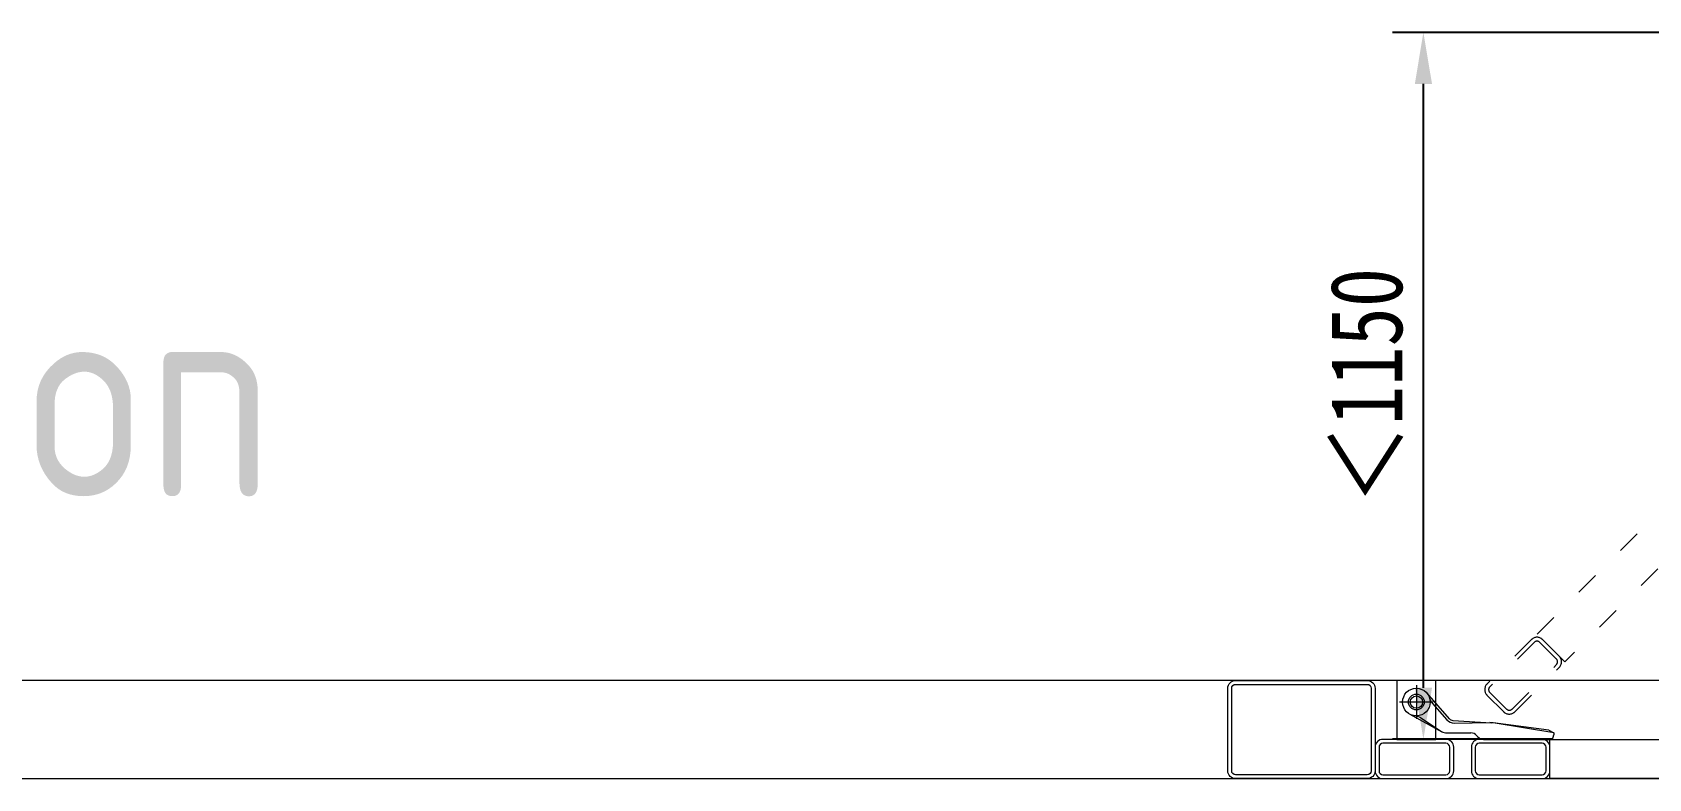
# Model space of a CAD drawing. Extents: x 59521 to 184406, y -1257 to 56672.
# Drawn here: x 72017 to 73663, y 10874 to 11634 of the extents above; entities that cross this region are included whole.
import ezdxf

# ---------------------------------------------------------------- set-up
doc = ezdxf.new("R2010")
doc.units = 0
doc.header["$MEASUREMENT"] = 0
doc.header["$PDMODE"] = 2
doc.header["$PDSIZE"] = 0.2
doc.linetypes.add('ACAD_ISO03W100', pattern=[30, 12, -18])
doc.layers.get('0').update_dxf_attribs({"linetype": 'CONTINUOUS'})
doc.layers.get('DEFPOINTS').update_dxf_attribs({"linetype": 'CONTINUOUS'})
doc.layers.add('CO', color=7, linetype='CONTINUOUS', lineweight=9)
doc.layers.add('THICK', color=7, linetype='CONTINUOUS', lineweight=0)
doc.styles.add('GB', font='gbenor.shx', dxfattribs={"bigfont": 'gbcbig.shx'})
doc.styles.add('仿宋', font='', dxfattribs={"width": 0.8})
doc.styles.get('仿宋').set_extended_font_data('SimSun')
doc.dimstyles.new('12倍', dxfattribs={"dimscale": 21, "dimtxt": 3.5, "dimasz": 2.5, "dimexe": 1.5, "dimexo": 0, "dimgap": 1, "dimtad": 1, "dimtoh": 1, "dimdsep": 46, "dimtxsty": '仿宋', "dimcen": 2.5, "dimdle": 5, "dimclrd": 4, "dimclre": 4, "dimclrt": 3, "dimadec": 0, "dimazin": 0, "dimtfac": 1, "dimtmove": 0, "dimatfit": 3, "dimfxl": 1, "dimtolj": 1, "dimarcsym": 0})

# ---------------------------------------------------------------- blocks, each defined once
blk = doc.blocks.new('*D158')
at = {"color": 4, "linetype": 'Continuous', "lineweight": -2, "transparency": 16777216}
for p, q in [((74161.4, 11633.7), (73401.9, 11633.7)), ((73433.4, 10966.7), (73433.4, 11581.2)), ((73565.2, 10914.2), (73401.9, 10914.2))]:
    blk.add_line(p, q, dxfattribs=at)
at = {"color": 4, "transparency": 16777216}
for points in [[(73424.7, 11581.2), (73442.2, 11581.2), (73433.4, 11633.7)], [(73424.7, 10966.7), (73442.2, 10966.7), (73433.4, 10914.2)]]:
    blk.add_solid(points, dxfattribs=at)
at = {"layer": 'DEFPOINTS', "color": 0, "transparency": 16777216}
for p in [(73433.4, 11633.7), (74161.4, 11633.7), (73565.2, 10914.2)]:
    blk.add_point(p, dxfattribs=at)
at = {"color": 3, "transparency": 16777216, "insert": (73375.7, 11273.9), "char_height": 73.5, "attachment_point": 5, "rotation": 90, "style": '仿宋'}
blk.add_mtext('\\A1;＜1150', dxfattribs=at)

msp = doc.modelspace()

# ---------------------------------------------------------------- linework, layer by layer
at = {"layer": 'CO'}
for p, q in [((73426.24, 10969.176), (73426.24, 10935.141)), ((73426.24, 10968.298), (73426.24, 10935.45)), ((73459.865, 10935.176), (73436.744, 10961.414)), ((73443.258, 10952.158), (73409.222, 10952.158)), ((73442.178, 10952.158), (73409.801, 10952.158)), ((73442.76, 10950.586), (73457.334, 10934.047)), ((73419.491, 10939.893), (73452.195, 10921.897)), ((73430.745, 10935.984), (73451.968, 10922.261)), ((73463.316, 10933.491), (73502.745, 10931.113)), ((73464.975, 10930.659), (73500.895, 10931.156)), ((73566.24, 10920.658), (73504.425, 10930.955)), ((73561.24, 10923.658), (73504.425, 10930.955)), ((73457.016, 10920.658), (73481.738, 10920.658)), ((73487.616, 10918.085), (73488.864, 10916.732)), ((73561.24, 10923.658), (73566.24, 10920.658)), ((73564.95, 10914.158), (73566.24, 10918.658)), ((73566.24, 10920.658), (73566.24, 10918.658))]:
    msp.add_line(p, q, dxfattribs=at)
for points in [[(77414.239, 10974.158), (65530.239, 10974.158), (65530.239, 10874.158), (77414.239, 10874.158)], [(73406.24, 10914.158), (73446.24, 10914.158), (73446.24, 10974.158), (73406.24, 10974.158)]]:
    msp.add_lwpolyline(points, close=True, dxfattribs=at)
for points in [[(73376.239, 10874.158), (73242.239, 10874.158, -0.41421356), (73234.239, 10882.158), (73234.239, 10966.158, -0.41421356), (73242.239, 10974.158), (73376.239, 10974.158, -0.41421356), (73384.239, 10966.158), (73384.239, 10882.158, -0.41421356)], [(73376.239, 10878.158), (73242.239, 10878.158, -0.41421356), (73238.239, 10882.158), (73238.239, 10966.158, -0.41421356), (73242.239, 10970.158), (73376.239, 10970.158, -0.41421356), (73380.239, 10966.158), (73380.239, 10882.158, -0.41421356)], [(73384.239, 10906.158), (73384.239, 10882.158, 0.41421356), (73392.239, 10874.158), (73456.239, 10874.158, 0.41421356), (73464.239, 10882.158), (73464.239, 10906.158, 0.41421356), (73456.239, 10914.158), (73392.239, 10914.158, 0.41421356)], [(73388.239, 10906.158), (73388.239, 10882.158, 0.41421356), (73392.239, 10878.158), (73456.239, 10878.158, 0.41421356), (73460.239, 10882.158), (73460.239, 10906.158, 0.41421356), (73456.239, 10910.158), (73392.239, 10910.158, 0.41421356)], [(73482.239, 10906.16), (73482.239, 10882.16, 0.41421356), (73490.239, 10874.16), (73554.239, 10874.16, 0.41421356), (73562.239, 10882.16), (73562.239, 10906.16, 0.41421356), (73554.239, 10914.16), (73490.239, 10914.16, 0.41421356)], [(73486.239, 10906.16), (73486.239, 10882.16, 0.41421356), (73490.239, 10878.16), (73554.239, 10878.16, 0.41421356), (73558.239, 10882.16), (73558.239, 10906.16, 0.41421356), (73554.239, 10910.16), (73490.239, 10910.16, 0.41421356)]]:
    msp.add_lwpolyline(points, format="xyb", close=True, dxfattribs=at)
for radius in [14, 8, 6.25]:
    msp.add_circle((73426.24, 10952.158), radius, dxfattribs=at)
for centre, radius, start, end in [((73454.014, 10960.504), 15, 196.723991, 221.38688), ((73422.6, 10923.388), 15, 57.112517, 82.789811), ((73464.837, 10940.658), 10, 221.38688, 270.792175), ((73463.617, 10938.482), 5, 221.38688, 266.549112), ((73501.24, 10906.158), 25, 82.682026, 90.792175), ((73457.398, 10930.658), 10, 237.112517, 270), ((73457.016, 10930.658), 10, 241.177931, 270), ((73481.738, 10912.658), 8, 42.70939, 90), ((73494.743, 10922.158), 8, 222.70939, 270)]:
    msp.add_arc(centre, radius, start, end, dxfattribs=at)
at = {"layer": 'THICK', "lineweight": -3}
msp.add_line((73564.95, 10914.158), (73494.594, 10914.16), dxfattribs=at)
at = {"layer": 'THICK', "color": 4, "linetype": 'ACAD_ISO03W100', "ltscale": 2}
msp.add_lwpolyline([(74138.802, 11554.529), (73577.359, 10993.086), (73549.075, 11021.371), (74110.518, 11582.814)], close=True, dxfattribs=at)
for points in [[(73498.162, 10959.146), (73515.133, 10942.176, 0.41421356), (73526.447, 10942.176), (73571.701, 10987.431, 0.41421356), (73571.701, 10998.744), (73554.731, 11015.715, 0.41421356), (73543.417, 11015.715), (73498.162, 10970.46, 0.41421356)], [(73500.991, 10961.975), (73517.961, 10945.004, 0.41421356), (73523.618, 10945.004), (73568.873, 10990.259, 0.41421356), (73568.873, 10995.916), (73551.902, 11012.886, 0.41421356), (73546.246, 11012.886), (73500.991, 10967.632, 0.41421356)]]:
    msp.add_lwpolyline(points, format="xyb", close=True, dxfattribs=at)
at = {"layer": 'THICK'}
msp.add_lwpolyline([(74356.239, 10874.158), (73562.239, 10874.158), (73562.239, 10914.158), (74356.239, 10914.158)], close=True, dxfattribs=at)

# ---------------------------------------------------------------- texts
at = {"color": 34, "lineweight": 15, "insert": (72263.467, 11370.545), "char_height": 210, "attachment_point": 3, "style": 'GB'}
msp.add_mtext('C direction', dxfattribs=at)

# ---------------------------------------------------------------- dimensions: what is measured, and where the dimension line sits
dim = msp.add_linear_dim(base=(73433.43, 11633.725), p1=(73565.169, 10914.16), p2=(74161.429, 11633.725), angle=270, text='＜1150', dimstyle='12倍')
dim.commit()
dim.dimension.update_dxf_attribs({"geometry": '*D158', "text_midpoint": (73375.68, 11273.943)})

doc.saveas('drawing.dxf')
